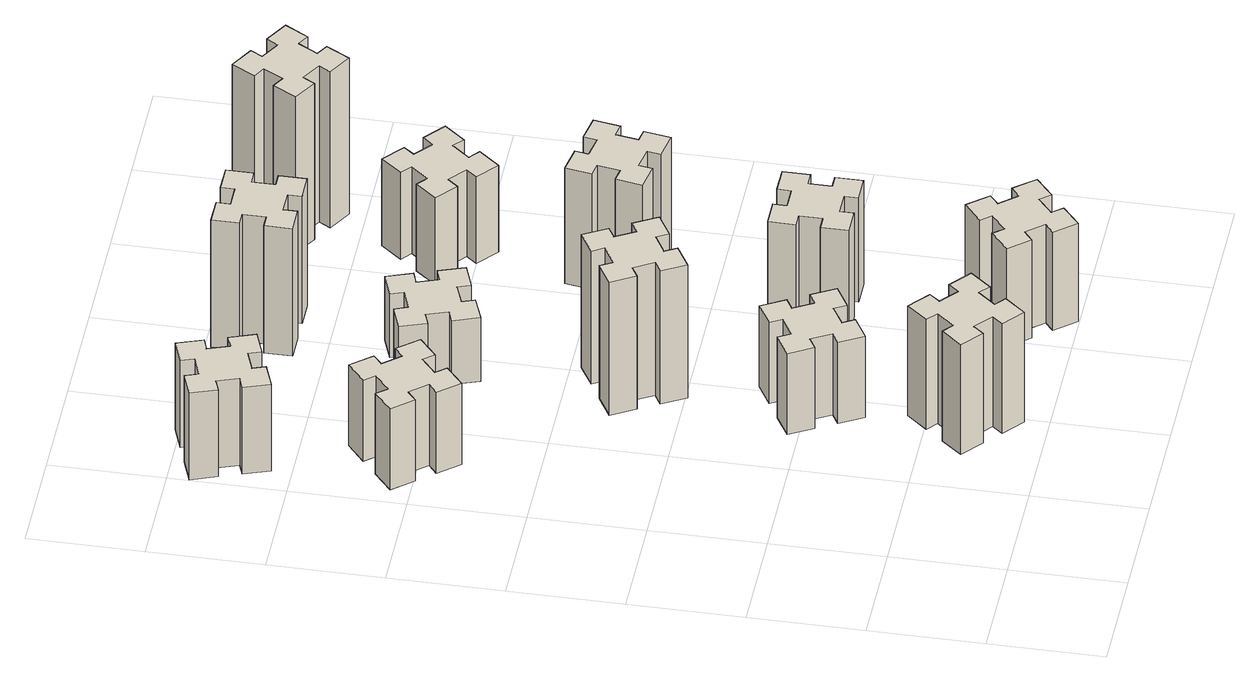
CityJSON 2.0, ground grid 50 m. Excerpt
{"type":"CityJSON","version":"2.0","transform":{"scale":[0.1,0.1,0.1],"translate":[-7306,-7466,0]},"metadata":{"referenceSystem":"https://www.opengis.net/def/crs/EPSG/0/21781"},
"CityObjects":{
"building1":{"type":"Building","attributes":{"class":"1000","function":"1000","usage":"1000","yearOfConstruction":2016,"roofType":"1000","measuredHeight":57,"storeysAboveGround":30,"storeysBelowGround":0},"geometry":[{"type":"Solid","lod":"1","boundaries":[[[[0,1,2,3,4,5,6,7,8,9,10,11,12,13,14,15,16,17,18,19]],[[17,16,20,21]],[[16,15,22,20]],[[15,14,23,22]],[[14,13,24,23]],[[13,12,25,24]],[[12,11,26,25]],[[11,10,27,26]],[[10,9,28,27]],[[9,8,29,28]],[[8,7,30,29]],[[7,6,31,30]],[[6,5,32,31]],[[5,4,33,32]],[[4,3,34,33]],[[3,2,35,34]],[[2,1,36,35]],[[1,0,37,36]],[[0,19,38,37]],[[19,18,39,38]],[[18,17,21,39]],[[24,25,26,27,28,29,30,31,32,33,34,35,36,37,38,39,21,20,22,23]]]]}]},
"building2":{"type":"Building","attributes":{"class":"1000","function":"1000","usage":"1000","yearOfConstruction":2016,"roofType":"1000","measuredHeight":42,"storeysAboveGround":30,"storeysBelowGround":0},"geometry":[{"type":"Solid","lod":"1","boundaries":[[[[40,41,42,43,44,45,46,47,48,49,50,51,52,53,54,55,56,57,58,59]],[[57,56,60,61]],[[56,55,62,60]],[[55,54,63,62]],[[54,53,64,63]],[[53,52,65,64]],[[52,51,66,65]],[[51,50,67,66]],[[50,49,68,67]],[[49,48,69,68]],[[48,47,70,69]],[[47,46,71,70]],[[46,45,72,71]],[[45,44,73,72]],[[44,43,74,73]],[[43,42,75,74]],[[42,41,76,75]],[[41,40,77,76]],[[40,59,78,77]],[[59,58,79,78]],[[58,57,61,79]],[[64,65,66,67,68,69,70,71,72,73,74,75,76,77,78,79,61,60,62,63]]]]}]},
"building3":{"type":"Building","attributes":{"class":"1000","function":"1000","usage":"1000","yearOfConstruction":2016,"roofType":"1000","measuredHeight":45,"storeysAboveGround":30,"storeysBelowGround":0},"geometry":[{"type":"Solid","lod":"1","boundaries":[[[[80,81,82,83,84,85,86,87,88,89,90,91,92,93,94,95,96,97,98,99]],[[97,96,100,101]],[[96,95,102,100]],[[95,94,103,102]],[[94,93,104,103]],[[93,92,105,104]],[[92,91,106,105]],[[91,90,107,106]],[[90,89,108,107]],[[89,88,109,108]],[[88,87,110,109]],[[87,86,111,110]],[[86,85,112,111]],[[85,84,113,112]],[[84,83,114,113]],[[83,82,115,114]],[[82,81,116,115]],[[81,80,117,116]],[[80,99,118,117]],[[99,98,119,118]],[[98,97,101,119]],[[104,105,106,107,108,109,110,111,112,113,114,115,116,117,118,119,101,100,102,103]]]]}]},
"building4":{"type":"Building","attributes":{"class":"1000","function":"1000","usage":"1000","yearOfConstruction":2016,"roofType":"1000","measuredHeight":42,"storeysAboveGround":30,"storeysBelowGround":0},"geometry":[{"type":"Solid","lod":"1","boundaries":[[[[120,121,122,123,124,125,126,127,128,129,130,131,132,133,134,135,136,137,138,139]],[[137,136,140,141]],[[136,135,142,140]],[[135,134,143,142]],[[134,133,144,143]],[[133,132,145,144]],[[132,131,146,145]],[[131,130,147,146]],[[130,129,148,147]],[[129,128,149,148]],[[128,127,150,149]],[[127,126,151,150]],[[126,125,152,151]],[[125,124,153,152]],[[124,123,154,153]],[[123,122,155,154]],[[122,121,156,155]],[[121,120,157,156]],[[120,139,158,157]],[[139,138,159,158]],[[138,137,141,159]],[[144,145,146,147,148,149,150,151,152,153,154,155,156,157,158,159,141,140,142,143]]]]}]},
"building5":{"type":"Building","attributes":{"class":"1000","function":"1000","usage":"1000","yearOfConstruction":2016,"roofType":"1000","measuredHeight":69,"storeysAboveGround":30,"storeysBelowGround":0},"geometry":[{"type":"Solid","lod":"1","boundaries":[[[[160,161,162,163,164,165,166,167,168,169,170,171,172,173,174,175,176,177,178,179]],[[177,176,180,181]],[[176,175,182,180]],[[175,174,183,182]],[[174,173,184,183]],[[173,172,185,184]],[[172,171,186,185]],[[171,170,187,186]],[[170,169,188,187]],[[169,168,189,188]],[[168,167,190,189]],[[167,166,191,190]],[[166,165,192,191]],[[165,164,193,192]],[[164,163,194,193]],[[163,162,195,194]],[[162,161,196,195]],[[161,160,197,196]],[[160,179,198,197]],[[179,178,199,198]],[[178,177,181,199]],[[184,185,186,187,188,189,190,191,192,193,194,195,196,197,198,199,181,180,182,183]]]]}]},
"building6":{"type":"Building","attributes":{"class":"1000","function":"1000","usage":"1000","yearOfConstruction":2016,"roofType":"1000","measuredHeight":33,"storeysAboveGround":30,"storeysBelowGround":0},"geometry":[{"type":"Solid","lod":"1","boundaries":[[[[200,201,202,203,204,205,206,207,208,209,210,211,212,213,214,215,216,217,218,219]],[[217,216,220,221]],[[216,215,222,220]],[[215,214,223,222]],[[214,213,224,223]],[[213,212,225,224]],[[212,211,226,225]],[[211,210,227,226]],[[210,209,228,227]],[[209,208,229,228]],[[208,207,230,229]],[[207,206,231,230]],[[206,205,232,231]],[[205,204,233,232]],[[204,203,234,233]],[[203,202,235,234]],[[202,201,236,235]],[[201,200,237,236]],[[200,219,238,237]],[[219,218,239,238]],[[218,217,221,239]],[[224,225,226,227,228,229,230,231,232,233,234,235,236,237,238,239,221,220,222,223]]]]}]},
"building7":{"type":"Building","attributes":{"class":"1000","function":"1000","usage":"1000","yearOfConstruction":2016,"roofType":"1000","measuredHeight":51,"storeysAboveGround":30,"storeysBelowGround":0},"geometry":[{"type":"Solid","lod":"1","boundaries":[[[[240,241,242,243,244,245,246,247,248,249,250,251,252,253,254,255,256,257,258,259]],[[257,256,260,261]],[[256,255,262,260]],[[255,254,263,262]],[[254,253,264,263]],[[253,252,265,264]],[[252,251,266,265]],[[251,250,267,266]],[[250,249,268,267]],[[249,248,269,268]],[[248,247,270,269]],[[247,246,271,270]],[[246,245,272,271]],[[245,244,273,272]],[[244,243,274,273]],[[243,242,275,274]],[[242,241,276,275]],[[241,240,277,276]],[[240,259,278,277]],[[259,258,279,278]],[[258,257,261,279]],[[264,265,266,267,268,269,270,271,272,273,274,275,276,277,278,279,261,260,262,263]]]]}]},
"building8":{"type":"Building","attributes":{"class":"1000","function":"1000","usage":"1000","yearOfConstruction":2016,"roofType":"1000","measuredHeight":54,"storeysAboveGround":30,"storeysBelowGround":0},"geometry":[{"type":"Solid","lod":"1","boundaries":[[[[280,281,282,283,284,285,286,287,288,289,290,291,292,293,294,295,296,297,298,299]],[[297,296,300,301]],[[296,295,302,300]],[[295,294,303,302]],[[294,293,304,303]],[[293,292,305,304]],[[292,291,306,305]],[[291,290,307,306]],[[290,289,308,307]],[[289,288,309,308]],[[288,287,310,309]],[[287,286,311,310]],[[286,285,312,311]],[[285,284,313,312]],[[284,283,314,313]],[[283,282,315,314]],[[282,281,316,315]],[[281,280,317,316]],[[280,299,318,317]],[[299,298,319,318]],[[298,297,301,319]],[[304,305,306,307,308,309,310,311,312,313,314,315,316,317,318,319,301,300,302,303]]]]}]},
"building9":{"type":"Building","attributes":{"class":"1000","function":"1000","usage":"1000","yearOfConstruction":2016,"roofType":"1000","measuredHeight":66,"storeysAboveGround":30,"storeysBelowGround":0},"geometry":[{"type":"Solid","lod":"1","boundaries":[[[[320,321,322,323,324,325,326,327,328,329,330,331,332,333,334,335,336,337,338,339]],[[337,336,340,341]],[[336,335,342,340]],[[335,334,343,342]],[[334,333,344,343]],[[333,332,345,344]],[[332,331,346,345]],[[331,330,347,346]],[[330,329,348,347]],[[329,328,349,348]],[[328,327,350,349]],[[327,326,351,350]],[[326,325,352,351]],[[325,324,353,352]],[[324,323,354,353]],[[323,322,355,354]],[[322,321,356,355]],[[321,320,357,356]],[[320,339,358,357]],[[339,338,359,358]],[[338,337,341,359]],[[344,345,346,347,348,349,350,351,352,353,354,355,356,357,358,359,341,340,342,343]]]]}]},
"building10":{"type":"Building","attributes":{"class":"1000","function":"1000","usage":"1000","yearOfConstruction":2016,"roofType":"1000","measuredHeight":60,"storeysAboveGround":30,"storeysBelowGround":0},"geometry":[{"type":"Solid","lod":"1","boundaries":[[[[360,361,362,363,364,365,366,367,368,369,370,371,372,373,374,375,376,377,378,379]],[[377,376,380,381]],[[376,375,382,380]],[[375,374,383,382]],[[374,373,384,383]],[[373,372,385,384]],[[372,371,386,385]],[[371,370,387,386]],[[370,369,388,387]],[[369,368,389,388]],[[368,367,390,389]],[[367,366,391,390]],[[366,365,392,391]],[[365,364,393,392]],[[364,363,394,393]],[[363,362,395,394]],[[362,361,396,395]],[[361,360,397,396]],[[360,379,398,397]],[[379,378,399,398]],[[378,377,381,399]],[[384,385,386,387,388,389,390,391,392,393,394,395,396,397,398,399,381,380,382,383]]]]}]},
"building11":{"type":"Building","attributes":{"class":"1000","function":"1000","usage":"1000","yearOfConstruction":2016,"roofType":"1000","measuredHeight":45,"storeysAboveGround":30,"storeysBelowGround":0},"geometry":[{"type":"Solid","lod":"1","boundaries":[[[[400,401,402,403,404,405,406,407,408,409,410,411,412,413,414,415,416,417,418,419]],[[417,416,420,421]],[[416,415,422,420]],[[415,414,423,422]],[[414,413,424,423]],[[413,412,425,424]],[[412,411,426,425]],[[411,410,427,426]],[[410,409,428,427]],[[409,408,429,428]],[[408,407,430,429]],[[407,406,431,430]],[[406,405,432,431]],[[405,404,433,432]],[[404,403,434,433]],[[403,402,435,434]],[[402,401,436,435]],[[401,400,437,436]],[[400,419,438,437]],[[419,418,439,438]],[[418,417,421,439]],[[424,425,426,427,428,429,430,431,432,433,434,435,436,437,438,439,421,420,422,423]]]]}]},
"building12":{"type":"Building","attributes":{"class":"1000","function":"1000","usage":"1000","yearOfConstruction":2016,"roofType":"1000","measuredHeight":81,"storeysAboveGround":30,"storeysBelowGround":0},"geometry":[{"type":"Solid","lod":"1","boundaries":[[[[440,441,442,443,444,445,446,447,448,449,450,451,452,453,454,455,456,457,458,459]],[[457,456,460,461]],[[456,455,462,460]],[[455,454,463,462]],[[454,453,464,463]],[[453,452,465,464]],[[452,451,466,465]],[[451,450,467,466]],[[450,449,468,467]],[[449,448,469,468]],[[448,447,470,469]],[[447,446,471,470]],[[446,445,472,471]],[[445,444,473,472]],[[444,443,474,473]],[[443,442,475,474]],[[442,441,476,475]],[[441,440,477,476]],[[440,459,478,477]],[[459,458,479,478]],[[458,457,461,479]],[[464,465,466,467,468,469,470,471,472,473,474,475,476,477,478,479,461,460,462,463]]]]}]}
},
"vertices":[
[856,293,0],[933,229,0],[894,183,0],[986,106,0],[1063,198,0],[1017,236,0],[1082,313,0],[1128,274,0],[1205,366,0],[1113,443,0],[1074,397,0],[998,462,0],[1036,508,0],[944,585,0],[867,493,0],[913,454,0],[849,378,0],[803,416,0],[726,324,0],[818,247,0],[849,378,570],[803,416,570],[913,454,570],[867,493,570],[944,585,570],[1036,508,570],[998,462,570],[1074,397,570],[1113,443,570],[1205,366,570],[1128,274,570],[1082,313,570],[1017,236,570],[1063,198,570],[986,106,570],[894,183,570],[933,229,570],[856,293,570],[818,247,570],[726,324,570],
[358,2449,0],[434,2513,0],[473,2467,0],[565,2544,0],[488,2636,0],[442,2598,0],[377,2674,0],[423,2713,0],[346,2805,0],[254,2728,0],[293,2682,0],[216,2617,0],[178,2663,0],[86,2586,0],[163,2494,0],[209,2533,0],[273,2456,0],[227,2418,0],[304,2326,0],[396,2403,0],[273,2456,420],[227,2418,420],[209,2533,420],[163,2494,420],[86,2586,420],[178,2663,420],[216,2617,420],[293,2682,420],[254,2728,420],[346,2805,420],[423,2713,420],[377,2674,420],[442,2598,420],[488,2636,420],[565,2544,420],[473,2467,420],[434,2513,420],[358,2449,420],[396,2403,420],[304,2326,420],
[235,3426,0],[141,3392,0],[120,3448,0],[7,3407,0],[49,3294,0],[105,3315,0],[139,3221,0],[83,3200,0],[124,3087,0],[237,3129,0],[216,3185,0],[310,3219,0],[330,3163,0],[443,3204,0],[402,3317,0],[346,3296,0],[312,3390,0],[368,3410,0],[327,3523,0],[214,3482,0],[312,3390,450],[368,3410,450],[346,3296,450],[402,3317,450],[443,3204,450],[330,3163,450],[310,3219,450],[216,3185,450],[237,3129,450],[124,3087,450],[83,3200,450],[139,3221,450],[105,3315,450],[49,3294,450],[7,3407,450],[120,3448,450],[141,3392,450],[235,3426,450],[214,3482,450],[327,3523,450],
[954,1106,0],[867,1056,0],[837,1108,0],[733,1048,0],[793,944,0],[845,974,0],[895,887,0],[843,857,0],[903,753,0],[1007,813,0],[977,865,0],[1064,915,0],[1094,863,0],[1198,923,0],[1138,1027,0],[1086,997,0],[1036,1084,0],[1088,1114,0],[1028,1218,0],[924,1158,0],[1036,1084,420],[1088,1114,420],[1086,997,420],[1138,1027,420],[1198,923,420],[1094,863,420],[1064,915,420],[977,865,420],[1007,813,420],[903,753,420],[843,857,420],[895,887,420],[845,974,420],[793,944,420],[733,1048,420],[837,1108,420],[867,1056,420],[954,1106,420],[924,1158,420],[1028,1218,420],
[845,1714,0],[895,1627,0],[843,1597,0],[903,1493,0],[1007,1553,0],[977,1605,0],[1064,1655,0],[1094,1603,0],[1198,1663,0],[1138,1767,0],[1086,1737,0],[1036,1824,0],[1088,1854,0],[1028,1958,0],[924,1898,0],[954,1846,0],[867,1796,0],[837,1848,0],[733,1788,0],[793,1684,0],[867,1796,690],[837,1848,690],[954,1846,690],[924,1898,690],[1028,1958,690],[1088,1854,690],[1036,1824,690],[1086,1737,690],[1138,1767,690],[1198,1663,690],[1094,1603,690],[1064,1655,690],[977,1605,690],[1007,1553,690],[903,1493,690],[843,1597,690],[895,1627,690],[845,1714,690],[793,1684,690],[733,1788,690],
[956,2445,0],[1050,2479,0],[1070,2423,0],[1183,2464,0],[1142,2577,0],[1086,2556,0],[1052,2650,0],[1108,2670,0],[1067,2783,0],[954,2742,0],[975,2686,0],[881,2652,0],[860,2708,0],[747,2667,0],[789,2554,0],[845,2575,0],[879,2481,0],[823,2460,0],[864,2347,0],[977,2389,0],[879,2481,330],[823,2460,330],[845,2575,330],[789,2554,330],[747,2667,330],[860,2708,330],[881,2652,330],[975,2686,330],[954,2742,330],[1067,2783,330],[1108,2670,330],[1052,2650,330],[1086,2556,330],[1142,2577,330],[1183,2464,330],[1070,2423,330],[1050,2479,330],[956,2445,330],[977,2389,330],[864,2347,330],
[1738,129,0],[1814,193,0],[1853,147,0],[1945,224,0],[1868,316,0],[1822,278,0],[1757,354,0],[1803,393,0],[1726,485,0],[1634,408,0],[1673,362,0],[1596,297,0],[1558,343,0],[1466,266,0],[1543,174,0],[1589,213,0],[1653,136,0],[1607,98,0],[1684,6,0],[1776,83,0],[1653,136,510],[1607,98,510],[1589,213,510],[1543,174,510],[1466,266,510],[1558,343,510],[1596,297,510],[1673,362,510],[1634,408,510],[1726,485,510],[1803,393,510],[1757,354,510],[1822,278,510],[1868,316,510],[1945,224,510],[1853,147,510],[1814,193,510],[1738,129,510],[1776,83,510],[1684,6,510],
[1555,975,0],[1655,975,0],[1655,915,0],[1775,915,0],[1775,1035,0],[1715,1035,0],[1715,1135,0],[1775,1135,0],[1775,1255,0],[1655,1255,0],[1655,1195,0],[1555,1195,0],[1555,1255,0],[1435,1255,0],[1435,1135,0],[1495,1135,0],[1495,1035,0],[1435,1035,0],[1435,915,0],[1555,915,0],[1495,1035,540],[1435,1035,540],[1495,1135,540],[1435,1135,540],[1435,1255,540],[1555,1255,540],[1555,1195,540],[1655,1195,540],[1655,1255,540],[1775,1255,540],[1775,1135,540],[1715,1135,540],[1715,1035,540],[1775,1035,540],[1775,915,540],[1655,915,540],[1655,975,540],[1555,975,540],[1555,915,540],[1435,915,540],
[1175,3255,0],[1175,3355,0],[1235,3355,0],[1235,3475,0],[1115,3475,0],[1115,3415,0],[1015,3415,0],[1015,3475,0],[895,3475,0],[895,3355,0],[955,3355,0],[955,3255,0],[895,3255,0],[895,3135,0],[1015,3135,0],[1015,3195,0],[1115,3195,0],[1115,3135,0],[1235,3135,0],[1235,3255,0],[1115,3195,660],[1115,3135,660],[1015,3195,660],[1015,3135,660],[895,3135,660],[895,3255,660],[955,3255,660],[955,3355,660],[895,3355,660],[895,3475,660],[1015,3475,660],[1015,3415,660],[1115,3415,660],[1115,3475,660],[1235,3475,660],[1235,3355,660],[1175,3355,660],[1175,3255,660],[1235,3255,660],[1235,3135,660],
[1637,1826,0],[1735,1808,0],[1725,1749,0],[1843,1728,0],[1864,1847,0],[1805,1857,0],[1822,1955,0],[1881,1945,0],[1902,2063,0],[1784,2084,0],[1774,2025,0],[1675,2042,0],[1686,2101,0],[1567,2122,0],[1547,2004,0],[1606,1994,0],[1588,1895,0],[1529,1906,0],[1508,1787,0],[1627,1767,0],[1588,1895,600],[1529,1906,600],[1606,1994,600],[1547,2004,600],[1567,2122,600],[1686,2101,600],[1675,2042,600],[1774,2025,600],[1784,2084,600],[1902,2063,600],[1881,1945,600],[1822,1955,600],[1805,1857,600],[1864,1847,600],[1843,1728,600],[1725,1749,600],[1735,1808,600],[1637,1826,600],[1627,1767,600],[1508,1787,600],
[1814,2717,0],[1738,2782,0],[1776,2828,0],[1684,2905,0],[1607,2813,0],[1653,2774,0],[1589,2698,0],[1543,2736,0],[1466,2644,0],[1558,2567,0],[1596,2613,0],[1673,2549,0],[1634,2503,0],[1726,2426,0],[1803,2518,0],[1757,2556,0],[1822,2633,0],[1868,2594,0],[1945,2686,0],[1853,2763,0],[1822,2633,450],[1868,2594,450],[1757,2556,450],[1803,2518,450],[1726,2426,450],[1634,2503,450],[1673,2549,450],[1596,2613,450],[1558,2567,450],[1466,2644,450],[1543,2736,450],[1589,2698,450],[1653,2774,450],[1607,2813,450],[1684,2905,450],[1776,2828,450],[1738,2782,450],[1814,2717,450],[1853,2763,450],[1945,2686,450],
[1707,3235,0],[1794,3185,0],[1764,3133,0],[1868,3073,0],[1928,3177,0],[1876,3207,0],[1926,3294,0],[1978,3264,0],[2038,3368,0],[1934,3428,0],[1904,3376,0],[1817,3426,0],[1847,3478,0],[1743,3538,0],[1683,3434,0],[1735,3404,0],[1685,3317,0],[1633,3347,0],[1573,3243,0],[1677,3183,0],[1685,3317,810],[1633,3347,810],[1735,3404,810],[1683,3434,810],[1743,3538,810],[1847,3478,810],[1817,3426,810],[1904,3376,810],[1934,3428,810],[2038,3368,810],[1978,3264,810],[1926,3294,810],[1876,3207,810],[1928,3177,810],[1868,3073,810],[1764,3133,810],[1794,3185,810],[1707,3235,810],[1677,3183,810],[1573,3243,810]
]}
